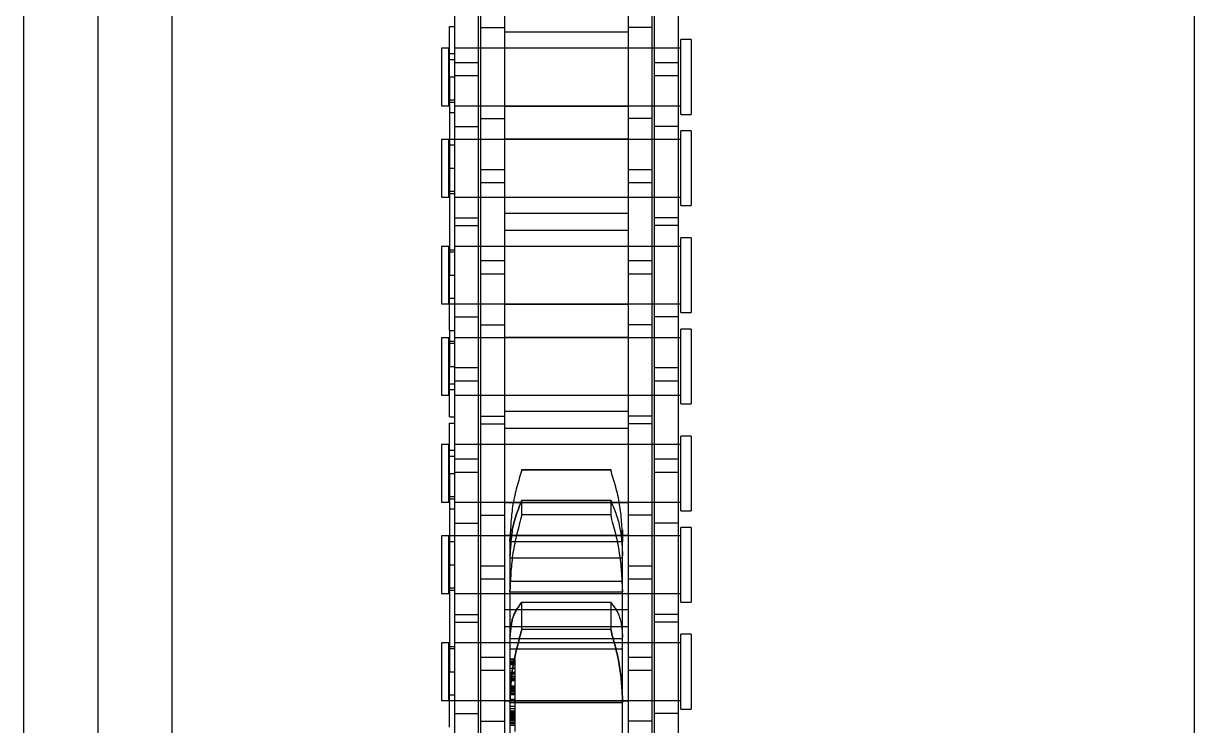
# Model space of a CAD drawing. Header units: metres. Extents: x 0 to 63075, y 0 to 44550.
# Drawn here: x 14315.3 to 14390.3, y 26568.9 to 26613.9 of the extents above; entities that cross this region are included whole.
import ezdxf

# ---------------------------------------------------------------- set-up
doc = ezdxf.new("R2010")
doc.units = ezdxf.units.M
doc.header["$LTSCALE"] = 75
doc.linetypes.add('HIDDEN2', pattern=[4.7625, 3.175, -1.5875])
for name, color, linetype in [('SDM', 7, 'Continuous'), ('SL4', 4, 'Continuous'), ('ST1', 7, 'HIDDEN2')]:
    doc.layers.add(name, color=color, linetype=linetype)

# ---------------------------------------------------------------- blocks, each defined once
blk = doc.blocks.new('A$Ca53c419a')
at = {"layer": 'SL4'}
for p, q in [((2334.737, 495.765), (1009.762, 495.765)), ((1009.762, 486.24), (2334.737, 486.24)), ((1009.762, 420.765), (2334.737, 420.765))]:
    blk.add_line(p, q, dxfattribs=at)
at = {"layer": 'ST1'}
for p, q in [((2334.737, 491.003), (1009.762, 491.003)), ((1009.762, 486.24), (2334.737, 486.24)), ((2144.421, 469), (2140.731, 469)), ((2140.731, 469), (2140.731, 468.526)), ((2144.421, 468.526), (2144.421, 469)), ((2151.273, 469), (2147.583, 469)), ((2147.583, 469), (2147.583, 468.526)), ((2151.273, 468.526), (2151.273, 469)), ((2157.121, 469), (2153.431, 469)), ((2153.431, 469), (2153.431, 468.526)), ((2157.121, 468.526), (2157.121, 469)), ((2163.973, 469), (2160.283, 469)), ((2160.283, 469), (2160.283, 468.526)), ((2163.973, 468.526), (2163.973, 469)), ((2169.821, 469), (2166.131, 469)), ((2166.131, 469), (2166.131, 468.526)), ((2169.821, 468.526), (2169.821, 469)), ((2176.673, 469), (2172.983, 469)), ((2172.983, 469), (2172.983, 468.526)), ((2176.673, 468.526), (2176.673, 469)), ((2182.521, 469), (2178.831, 469)), ((2178.831, 469), (2178.831, 468.526)), ((2182.521, 468.526), (2182.521, 469)), ((2145.751, 468.157), (2136.656, 468.157)), ((2139.024, 468.489), (2142.576, 468.489)), ((2139.903, 468.157), (2139.903, 466.637)), ((2140.731, 468.526), (2144.421, 468.526)), ((2140.731, 468.489), (2140.731, 466.637)), ((2140.731, 468.157), (2140.731, 453.659)), ((2141.1, 468.526), (2141.1, 468.157)), ((2142.576, 468.489), (2142.576, 468.157)), ((2155.276, 468.489), (2142.576, 468.489)), ((2144.052, 468.157), (2144.052, 468.526)), ((2144.195, 468.489), (2144.195, 468.157)), ((2144.421, 466.637), (2144.421, 468.157)), ((2144.421, 453.659), (2144.421, 468.157)), ((2145.751, 468.157), (2145.751, 466.637)), ((2152.101, 468.157), (2145.751, 468.157)), ((2146.253, 468.157), (2146.253, 466.637)), ((2147.583, 468.526), (2151.273, 468.526)), ((2147.583, 468.157), (2147.583, 466.637)), ((2147.583, 468.157), (2147.583, 453.659)), ((2147.809, 468.489), (2147.809, 468.157)), ((2147.952, 468.526), (2147.952, 468.157)), ((2149.428, 468.489), (2149.428, 468.157)), ((2150.904, 468.157), (2150.904, 468.526)), ((2151.273, 466.637), (2151.273, 468.489)), ((2151.273, 453.659), (2151.273, 468.157)), ((2152.101, 468.157), (2152.101, 466.637)), ((2161.196, 468.157), (2152.101, 468.157)), ((2152.98, 468.157), (2152.98, 468.489)), ((2153.431, 468.526), (2157.121, 468.526)), ((2153.431, 468.157), (2153.431, 466.637)), ((2153.431, 468.157), (2153.431, 453.659)), ((2153.657, 468.489), (2153.657, 468.157)), ((2153.8, 468.526), (2153.8, 468.157)), ((2155.276, 468.489), (2155.276, 468.157)), ((2155.276, 468.489), (2158.507, 468.489)), ((2155.348, 466.637), (2155.348, 468.157)), ((2156.208, 468.157), (2156.208, 466.637)), ((2156.383, 468.489), (2156.383, 468.157)), ((2156.752, 468.157), (2156.752, 468.526)), ((2157.121, 466.637), (2157.121, 468.157)), ((2157.121, 453.659), (2157.121, 468.157)), ((2158.507, 468.489), (2158.507, 468.157)), ((2158.897, 468.489), (2158.897, 468.157)), ((2158.897, 468.489), (2162.128, 468.489)), ((2160.283, 468.526), (2163.973, 468.526)), ((2160.283, 468.157), (2160.283, 466.637)), ((2160.283, 468.157), (2160.283, 453.659)), ((2160.652, 468.526), (2160.652, 468.157)), ((2161.021, 468.489), (2161.021, 468.157)), ((2162.056, 468.157), (2161.196, 468.157)), ((2161.196, 466.637), (2161.196, 468.157)), ((2171.151, 468.157), (2162.056, 468.157)), ((2162.056, 468.157), (2162.056, 466.637)), ((2162.128, 468.489), (2162.128, 468.157)), ((2164.424, 468.489), (2162.128, 468.489)), ((2163.604, 468.157), (2163.604, 468.526)), ((2163.747, 468.489), (2163.747, 468.157)), ((2163.973, 466.637), (2163.973, 468.157)), ((2163.973, 453.659), (2163.973, 468.157)), ((2164.424, 468.489), (2167.976, 468.489)), ((2164.424, 468.489), (2164.424, 468.157)), ((2165.303, 468.157), (2165.303, 466.637)), ((2166.131, 468.526), (2169.821, 468.526)), ((2166.131, 468.489), (2166.131, 466.637)), ((2166.131, 468.157), (2166.131, 453.659)), ((2166.5, 468.526), (2166.5, 468.157)), ((2167.976, 468.489), (2167.976, 468.157)), ((2180.676, 468.489), (2167.976, 468.489)), ((2169.452, 468.157), (2169.452, 468.526)), ((2169.595, 468.489), (2169.595, 468.157)), ((2169.821, 466.637), (2169.821, 468.157)), ((2169.821, 453.659), (2169.821, 468.157)), ((2171.151, 468.157), (2171.151, 466.637)), ((2177.501, 468.157), (2171.151, 468.157)), ((2171.653, 468.157), (2171.653, 466.637)), ((2172.983, 468.526), (2176.673, 468.526)), ((2172.983, 468.157), (2172.983, 466.637)), ((2172.983, 468.157), (2172.983, 453.659)), ((2173.209, 468.489), (2173.209, 468.157)), ((2173.352, 468.526), (2173.352, 468.157)), ((2174.828, 468.489), (2174.828, 468.157)), ((2176.304, 468.157), (2176.304, 468.526)), ((2176.673, 466.637), (2176.673, 468.489)), ((2176.673, 453.659), (2176.673, 468.157)), ((2177.501, 468.157), (2177.501, 466.637)), ((2186.596, 468.157), (2177.501, 468.157)), ((2178.38, 468.157), (2178.38, 468.489)), ((2178.831, 468.526), (2182.521, 468.526)), ((2178.831, 468.157), (2178.831, 466.637)), ((2178.831, 468.157), (2178.831, 453.659)), ((2179.057, 468.489), (2179.057, 468.157)), ((2179.2, 468.526), (2179.2, 468.157)), ((2180.676, 468.489), (2180.676, 468.157)), ((2180.676, 468.489), (2183.907, 468.489)), ((2180.748, 466.637), (2180.748, 468.157)), ((2181.608, 468.157), (2181.608, 466.637)), ((2181.783, 468.489), (2181.783, 468.157)), ((2182.152, 468.157), (2182.152, 468.526)), ((2182.521, 466.637), (2182.521, 468.157)), ((2182.521, 453.659), (2182.521, 468.157)), ((2183.907, 468.489), (2183.907, 468.157)), ((2145.751, 466.637), (2136.656, 466.637)), ((2152.101, 466.637), (2145.751, 466.637)), ((2161.196, 466.637), (2152.101, 466.637)), ((2162.056, 466.637), (2161.196, 466.637)), ((2171.151, 466.637), (2162.056, 466.637)), ((2177.501, 466.637), (2171.151, 466.637)), ((2186.596, 466.637), (2177.501, 466.637)), ((2139.401, 466.485), (2133.051, 466.485)), ((2139.401, 466.485), (2139.401, 464.965)), ((2148.496, 466.485), (2139.401, 466.485)), ((2140.731, 466.485), (2140.731, 464.965)), ((2142.648, 464.965), (2142.648, 466.485)), ((2143.508, 466.485), (2143.508, 464.965)), ((2144.421, 464.965), (2144.421, 466.485)), ((2147.583, 466.485), (2147.583, 464.965)), ((2149.356, 466.485), (2148.496, 466.485)), ((2148.496, 464.965), (2148.496, 466.485)), ((2158.451, 466.485), (2149.356, 466.485)), ((2149.356, 466.485), (2149.356, 464.965)), ((2151.273, 464.965), (2151.273, 466.485)), ((2152.603, 466.485), (2152.603, 464.965)), ((2153.431, 466.485), (2153.431, 464.965)), ((2157.121, 464.965), (2157.121, 466.485)), ((2158.451, 466.485), (2158.451, 464.965)), ((2164.801, 466.485), (2158.451, 466.485)), ((2158.953, 466.485), (2158.953, 464.965)), ((2160.283, 466.485), (2160.283, 464.965)), ((2163.973, 464.965), (2163.973, 466.485)), ((2164.801, 466.485), (2164.801, 464.965)), ((2173.896, 466.485), (2164.801, 466.485)), ((2166.131, 466.485), (2166.131, 464.965)), ((2168.048, 464.965), (2168.048, 466.485)), ((2168.908, 466.485), (2168.908, 464.965)), ((2169.821, 464.965), (2169.821, 466.485)), ((2172.983, 466.485), (2172.983, 464.965)), ((2174.756, 466.485), (2173.896, 466.485)), ((2173.896, 464.965), (2173.896, 466.485)), ((2183.851, 466.485), (2174.756, 466.485)), ((2174.756, 466.485), (2174.756, 464.965)), ((2176.673, 464.965), (2176.673, 466.485)), ((2178.003, 466.485), (2178.003, 464.965)), ((2178.831, 466.485), (2178.831, 464.965)), ((2182.521, 464.965), (2182.521, 466.485)), ((2183.851, 466.485), (2183.851, 464.965)), ((2190.201, 466.485), (2183.851, 466.485)), ((2139.401, 464.965), (2133.051, 464.965)), ((2140.599, 464.605), (2136.054, 464.605)), ((2138.748, 464.27), (2141.177, 464.27)), ((2139.13, 464.27), (2139.13, 464.605)), ((2139.143, 464.27), (2139.143, 464.605)), ((2139.236, 464.27), (2139.236, 464.605)), ((2139.256, 464.27), (2139.256, 464.605)), ((2139.264, 464.27), (2139.264, 464.605)), ((2139.332, 464.27), (2139.332, 464.605)), ((2148.496, 464.965), (2139.401, 464.965)), ((2139.425, 464.27), (2139.425, 464.605)), ((2139.509, 464.27), (2139.509, 464.605)), ((2139.589, 464.27), (2139.589, 464.605)), ((2139.638, 464.27), (2139.638, 464.605)), ((2139.741, 464.27), (2139.741, 464.605)), ((2139.774, 464.27), (2139.774, 464.605)), ((2139.776, 464.27), (2139.776, 464.605)), ((2139.809, 464.27), (2139.809, 464.605)), ((2139.848, 464.27), (2139.848, 464.605)), ((2139.882, 464.27), (2139.882, 464.605)), ((2139.886, 464.27), (2139.886, 464.605)), ((2139.911, 464.27), (2139.911, 464.605)), ((2139.915, 464.27), (2139.915, 464.605)), ((2140.003, 464.27), (2140.003, 464.605)), ((2140.017, 464.27), (2140.017, 464.605)), ((2140.033, 464.27), (2140.033, 464.605)), ((2140.052, 464.27), (2140.052, 464.605)), ((2140.06, 464.27), (2140.06, 464.605)), ((2140.194, 464.27), (2140.194, 464.605)), ((2140.353, 464.27), (2140.353, 464.605)), ((2140.599, 464.605), (2140.599, 457.395)), ((2140.715, 464.605), (2140.599, 464.605)), ((2140.599, 464.605), (2140.715, 464.605)), ((2140.688, 457.035), (2140.688, 464.965)), ((2140.688, 464.27), (2140.688, 464.605)), ((2144.783, 464.605), (2140.715, 464.605)), ((2140.731, 464.965), (2140.731, 457.035)), ((2140.736, 464.27), (2140.736, 464.605)), ((2140.797, 464.27), (2140.797, 464.605)), ((2141.097, 464.27), (2141.097, 464.605)), ((2141.138, 464.27), (2141.138, 464.605)), ((2141.159, 464.27), (2141.159, 464.605)), ((2141.177, 464.27), (2141.177, 464.605)), ((2141.177, 464.27), (2141.567, 464.27)), ((2141.287, 464.27), (2141.287, 464.605)), ((2141.333, 464.27), (2141.333, 464.605)), ((2141.413, 464.27), (2141.413, 464.605)), ((2141.467, 464.27), (2141.467, 464.605)), ((2141.522, 464.27), (2141.522, 464.605)), ((2141.539, 464.27), (2141.539, 464.605)), ((2141.56, 464.27), (2141.56, 464.605)), ((2141.567, 464.27), (2141.567, 464.605)), ((2141.567, 464.27), (2142.415, 464.27)), ((2141.64, 464.27), (2141.64, 464.605)), ((2141.663, 464.27), (2141.663, 464.605)), ((2141.998, 464.27), (2141.998, 464.605)), ((2142.025, 464.27), (2142.025, 464.605)), ((2142.071, 464.27), (2142.071, 464.605)), ((2142.109, 464.27), (2142.109, 464.605)), ((2142.157, 464.27), (2142.157, 464.605)), ((2142.278, 464.27), (2142.278, 464.605)), ((2142.415, 464.27), (2142.415, 464.605)), ((2142.415, 464.27), (2142.697, 464.27)), ((2142.51, 464.27), (2142.51, 464.605)), ((2142.531, 464.27), (2142.531, 464.605)), ((2142.697, 464.27), (2142.781, 464.27)), ((2142.781, 464.27), (2142.781, 464.605)), ((2142.781, 464.27), (2143.106, 464.27)), ((2143.015, 464.27), (2143.015, 464.605)), ((2143.106, 464.27), (2143.106, 464.605)), ((2143.106, 464.27), (2143.142, 464.27)), ((2143.142, 464.27), (2143.142, 464.605)), ((2143.142, 464.27), (2143.349, 464.27)), ((2143.184, 464.27), (2143.184, 464.605)), ((2143.222, 464.27), (2143.222, 464.605)), ((2143.339, 464.27), (2143.339, 464.605)), ((2143.349, 464.27), (2143.349, 464.605)), ((2143.349, 464.27), (2143.384, 464.27)), ((2143.369, 464.27), (2143.369, 464.605)), ((2143.384, 464.27), (2143.384, 464.605)), ((2144.036, 464.605), (2144.036, 457.395)), ((2144.421, 457.035), (2144.421, 464.965)), ((2144.705, 464.605), (2144.705, 457.395)), ((2147.697, 464.605), (2144.783, 464.605)), ((2145.468, 464.965), (2145.468, 457.035)), ((2146.536, 457.035), (2146.536, 464.965)), ((2147.583, 464.965), (2147.583, 457.035)), ((2147.697, 464.605), (2147.697, 457.395)), ((2147.825, 464.605), (2147.697, 464.605)), ((2147.697, 464.605), (2147.825, 464.605)), ((2149.99, 464.605), (2147.825, 464.605)), ((2148.383, 464.605), (2148.383, 457.395)), ((2149.356, 464.965), (2148.496, 464.965)), ((2158.451, 464.965), (2149.356, 464.965)), ((2149.881, 464.605), (2149.881, 457.395)), ((2150.92, 464.605), (2149.99, 464.605)), ((2150.92, 464.605), (2150.92, 457.395)), ((2151.047, 464.605), (2150.92, 464.605)), ((2150.92, 464.605), (2151.047, 464.605)), ((2151.187, 464.605), (2151.047, 464.605)), ((2151.273, 457.035), (2151.273, 464.965)), ((2151.316, 464.965), (2151.316, 457.035)), ((2153.388, 457.035), (2153.388, 464.965)), ((2153.431, 464.965), (2153.431, 457.035)), ((2157.121, 457.035), (2157.121, 464.965)), ((2158.168, 464.965), (2158.168, 457.035)), ((2164.801, 464.965), (2158.451, 464.965)), ((2159.236, 457.035), (2159.236, 464.965)), ((2160.283, 464.965), (2160.283, 457.035)), ((2163.973, 457.035), (2163.973, 464.965)), ((2164.016, 464.965), (2164.016, 457.035)), ((2173.896, 464.965), (2164.801, 464.965)), ((2166.088, 457.035), (2166.088, 464.965)), ((2166.131, 464.965), (2166.131, 457.035)), ((2169.821, 457.035), (2169.821, 464.965)), ((2170.868, 464.965), (2170.868, 457.035)), ((2171.936, 457.035), (2171.936, 464.965)), ((2172.983, 464.965), (2172.983, 457.035)), ((2174.756, 464.965), (2173.896, 464.965)), ((2183.851, 464.965), (2174.756, 464.965)), ((2176.673, 457.035), (2176.673, 464.965)), ((2176.716, 464.965), (2176.716, 457.035)), ((2178.788, 457.035), (2178.788, 464.965)), ((2178.831, 464.965), (2178.831, 457.035)), ((2182.521, 457.035), (2182.521, 464.965)), ((2183.568, 464.965), (2183.568, 457.035)), ((2190.201, 464.965), (2183.851, 464.965)), ((2145.276, 463.843), (2147.039, 463.843)), ((2145.276, 458.157), (2145.276, 463.843)), ((2147.039, 463.843), (2147.039, 458.157)), ((2152.62, 458.157), (2152.62, 463.843)), ((2152.62, 463.843), (2153.558, 463.843)), ((2153.558, 463.843), (2153.558, 458.157)), ((2155.496, 458.157), (2155.496, 463.843)), ((2155.496, 463.843), (2155.52, 463.843)), ((2155.52, 463.843), (2155.52, 458.157)), ((2147.039, 458.157), (2145.276, 458.157)), ((2153.558, 458.157), (2152.62, 458.157)), ((2155.52, 458.157), (2155.496, 458.157)), ((2139.401, 457.035), (2133.051, 457.035)), ((2136.054, 457.395), (2140.599, 457.395)), ((2139.401, 455.515), (2139.401, 457.035)), ((2148.496, 457.035), (2139.401, 457.035)), ((2140.599, 457.395), (2140.715, 457.395)), ((2140.715, 457.395), (2140.599, 457.395)), ((2140.715, 457.395), (2144.783, 457.395)), ((2140.731, 457.035), (2140.731, 455.515)), ((2142.648, 455.515), (2142.648, 457.035)), ((2143.508, 457.035), (2143.508, 455.515)), ((2144.421, 455.515), (2144.421, 457.035)), ((2144.783, 457.395), (2147.697, 457.395)), ((2147.583, 457.035), (2147.583, 455.515)), ((2147.697, 457.395), (2147.825, 457.395)), ((2147.825, 457.395), (2147.697, 457.395)), ((2147.825, 457.395), (2149.99, 457.395)), ((2149.356, 457.035), (2148.496, 457.035)), ((2148.496, 455.515), (2148.496, 457.035)), ((2158.451, 457.035), (2149.356, 457.035)), ((2149.356, 457.035), (2149.356, 455.515)), ((2149.99, 457.395), (2150.92, 457.395)), ((2150.92, 457.395), (2151.047, 457.395)), ((2151.047, 457.395), (2150.92, 457.395)), ((2151.661, 457.447), (2151.047, 457.395)), ((2151.047, 457.395), (2151.187, 457.395)), ((2151.667, 457.404), (2151.187, 457.395)), ((2151.273, 455.515), (2151.273, 457.035)), ((2152.603, 455.515), (2152.603, 457.035)), ((2153.431, 457.035), (2153.431, 455.515)), ((2157.121, 455.515), (2157.121, 457.035)), ((2158.451, 455.515), (2158.451, 457.035)), ((2164.801, 457.035), (2158.451, 457.035)), ((2158.953, 455.515), (2158.953, 457.035)), ((2160.283, 457.035), (2160.283, 455.515)), ((2163.973, 455.515), (2163.973, 457.035)), ((2164.801, 455.515), (2164.801, 457.035)), ((2173.896, 457.035), (2164.801, 457.035)), ((2166.131, 457.035), (2166.131, 455.515)), ((2168.048, 455.515), (2168.048, 457.035)), ((2168.908, 457.035), (2168.908, 455.515)), ((2169.821, 455.515), (2169.821, 457.035)), ((2172.983, 457.035), (2172.983, 455.515)), ((2174.756, 457.035), (2173.896, 457.035)), ((2173.896, 455.515), (2173.896, 457.035)), ((2183.851, 457.035), (2174.756, 457.035)), ((2174.756, 457.035), (2174.756, 455.515)), ((2176.673, 455.515), (2176.673, 457.035)), ((2178.003, 455.515), (2178.003, 457.035)), ((2178.831, 457.035), (2178.831, 455.515)), ((2182.521, 455.515), (2182.521, 457.035)), ((2183.851, 455.515), (2183.851, 457.035)), ((2190.201, 457.035), (2183.851, 457.035)), ((2139.401, 455.515), (2133.051, 455.515)), ((2145.751, 455.363), (2136.656, 455.363)), ((2148.496, 455.515), (2139.401, 455.515)), ((2139.903, 453.843), (2139.903, 455.363)), ((2140.731, 455.363), (2140.731, 453.843)), ((2144.421, 453.843), (2144.421, 455.363)), ((2145.751, 453.843), (2145.751, 455.363)), ((2152.101, 455.363), (2145.751, 455.363)), ((2146.253, 453.843), (2146.253, 455.363)), ((2147.583, 455.363), (2147.583, 453.843)), ((2149.356, 455.515), (2148.496, 455.515)), ((2158.451, 455.515), (2149.356, 455.515)), ((2151.273, 453.843), (2151.273, 455.363)), ((2152.101, 453.843), (2152.101, 455.363)), ((2161.196, 455.363), (2152.101, 455.363)), ((2153.431, 455.363), (2153.431, 453.843)), ((2155.348, 453.843), (2155.348, 455.363)), ((2156.208, 455.363), (2156.208, 453.843)), ((2157.121, 453.843), (2157.121, 455.363)), ((2164.801, 455.515), (2158.451, 455.515)), ((2160.283, 455.363), (2160.283, 453.843)), ((2162.056, 455.363), (2161.196, 455.363)), ((2161.196, 453.843), (2161.196, 455.363)), ((2171.151, 455.363), (2162.056, 455.363)), ((2162.056, 455.363), (2162.056, 453.843)), ((2163.973, 453.843), (2163.973, 455.363)), ((2173.896, 455.515), (2164.801, 455.515)), ((2165.303, 453.843), (2165.303, 455.363)), ((2166.131, 455.363), (2166.131, 453.843)), ((2169.821, 453.843), (2169.821, 455.363)), ((2171.151, 453.843), (2171.151, 455.363)), ((2177.501, 455.363), (2171.151, 455.363)), ((2171.653, 453.843), (2171.653, 455.363)), ((2172.983, 455.363), (2172.983, 453.843)), ((2174.756, 455.515), (2173.896, 455.515)), ((2183.851, 455.515), (2174.756, 455.515)), ((2176.673, 453.843), (2176.673, 455.363)), ((2177.501, 453.843), (2177.501, 455.363)), ((2186.596, 455.363), (2177.501, 455.363)), ((2178.831, 455.363), (2178.831, 453.843)), ((2180.748, 453.843), (2180.748, 455.363)), ((2181.608, 455.363), (2181.608, 453.843)), ((2182.521, 453.843), (2182.521, 455.363)), ((2190.201, 455.515), (2183.851, 455.515)), ((2145.751, 453.843), (2136.656, 453.843)), ((2152.101, 453.843), (2145.751, 453.843)), ((2161.196, 453.843), (2152.101, 453.843)), ((2162.056, 453.843), (2161.196, 453.843)), ((2171.151, 453.843), (2162.056, 453.843)), ((2177.501, 453.843), (2171.151, 453.843)), ((2186.596, 453.843), (2177.501, 453.843)), ((2140.178, 453.659), (2144.975, 453.659)), ((2140.178, 453.659), (2140.178, 453)), ((2144.975, 453), (2144.975, 453.659)), ((2147.029, 453.659), (2151.826, 453.659)), ((2147.029, 453.659), (2147.029, 453)), ((2151.826, 453), (2151.826, 453.659)), ((2152.878, 453.659), (2157.675, 453.659)), ((2152.878, 453.659), (2152.878, 453)), ((2157.675, 453), (2157.675, 453.659)), ((2159.729, 453.659), (2164.526, 453.659)), ((2159.729, 453.659), (2159.729, 453)), ((2164.526, 453), (2164.526, 453.659)), ((2165.578, 453.659), (2170.375, 453.659)), ((2165.578, 453.659), (2165.578, 453)), ((2170.375, 453), (2170.375, 453.659)), ((2172.429, 453.659), (2177.226, 453.659)), ((2172.429, 453.659), (2172.429, 453)), ((2177.226, 453), (2177.226, 453.659)), ((2178.278, 453.659), (2183.075, 453.659)), ((2178.278, 453.659), (2178.278, 453)), ((2183.075, 453), (2183.075, 453.659)), ((2144.975, 453), (2140.178, 453)), ((2151.826, 453), (2147.029, 453)), ((2157.675, 453), (2152.878, 453)), ((2164.526, 453), (2159.729, 453)), ((2170.375, 453), (2165.578, 453)), ((2177.226, 453), (2172.429, 453)), ((2183.075, 453), (2178.278, 453))]:
    blk.add_line(p, q, dxfattribs=at)
for points, knots in [([(2145.276, 463.843), (2144.476, 464.065), (2142.924, 464.496), (2141.436, 464.57), (2140.715, 464.605)], [0, 0, 0, 0, 0.515264, 1, 1, 1, 1]), ([(2140.715, 464.605), (2141.436, 464.57), (2142.924, 464.496), (2144.476, 464.065), (2145.276, 463.843)], [0, 0, 0, 0, 0.484736, 1, 1, 1, 1]), ([(2144.783, 464.605), (2145.236, 464.57), (2146.168, 464.496), (2146.743, 464.065), (2147.039, 463.843)], [0, 0, 0, 0, 0.484737, 1, 1, 1, 1]), ([(2147.039, 463.843), (2146.743, 464.065), (2146.168, 464.496), (2145.236, 464.57), (2144.783, 464.605)], [0, 0, 0, 0, 0.515263, 1, 1, 1, 1]), ([(2152.62, 463.843), (2151.814, 464.065), (2150.249, 464.496), (2148.617, 464.57), (2147.825, 464.605)], [0, 0, 0, 0, 0.515256, 1, 1, 1, 1]), ([(2149.99, 464.605), (2150.638, 464.57), (2151.975, 464.496), (2153.02, 464.065), (2153.558, 463.843)], [0, 0, 0, 0, 0.484736, 1, 1, 1, 1]), ([(2153.558, 463.843), (2153.02, 464.065), (2151.975, 464.496), (2150.638, 464.57), (2149.99, 464.605)], [0, 0, 0, 0, 0.515264, 1, 1, 1, 1]), ([(2155.496, 463.843), (2154.781, 464.065), (2153.393, 464.496), (2151.813, 464.57), (2151.047, 464.605)], [0, 0, 0, 0, 0.515254, 1, 1, 1, 1]), ([(2140.715, 457.395), (2141.436, 457.43), (2142.924, 457.504), (2144.476, 457.935), (2145.276, 458.157)], [0, 0, 0, 0, 0.484736, 1, 1, 1, 1]), ([(2145.276, 458.157), (2144.476, 457.935), (2142.924, 457.504), (2141.436, 457.43), (2140.715, 457.395)], [0, 0, 0, 0, 0.515264, 1, 1, 1, 1]), ([(2147.039, 458.157), (2146.743, 457.935), (2146.168, 457.504), (2145.236, 457.43), (2144.783, 457.395)], [0, 0, 0, 0, 0.515263, 1, 1, 1, 1]), ([(2147.825, 457.395), (2148.617, 457.43), (2150.249, 457.504), (2151.814, 457.935), (2152.62, 458.157)], [0, 0, 0, 0, 0.484722, 1, 1, 1, 1]), ([(2153.558, 458.157), (2153.02, 457.935), (2151.975, 457.504), (2150.638, 457.43), (2149.99, 457.395)], [0, 0, 0, 0, 0.515264, 1, 1, 1, 1]), ([(2151.047, 457.395), (2151.812, 457.43), (2153.393, 457.504), (2154.781, 457.935), (2155.496, 458.157)], [0, 0, 0, 0, 0.484725, 1, 1, 1, 1])]:
    blk.add_open_spline(points, degree=3, knots=knots, dxfattribs=at)

msp = doc.modelspace()

# ---------------------------------------------------------------- block references
at = {"layer": 'SDM', "rotation": 90}
msp.add_blockref('A$Ca53c419a', (14811.027, 24429.769), dxfattribs=at)

doc.saveas('drawing.dxf')
